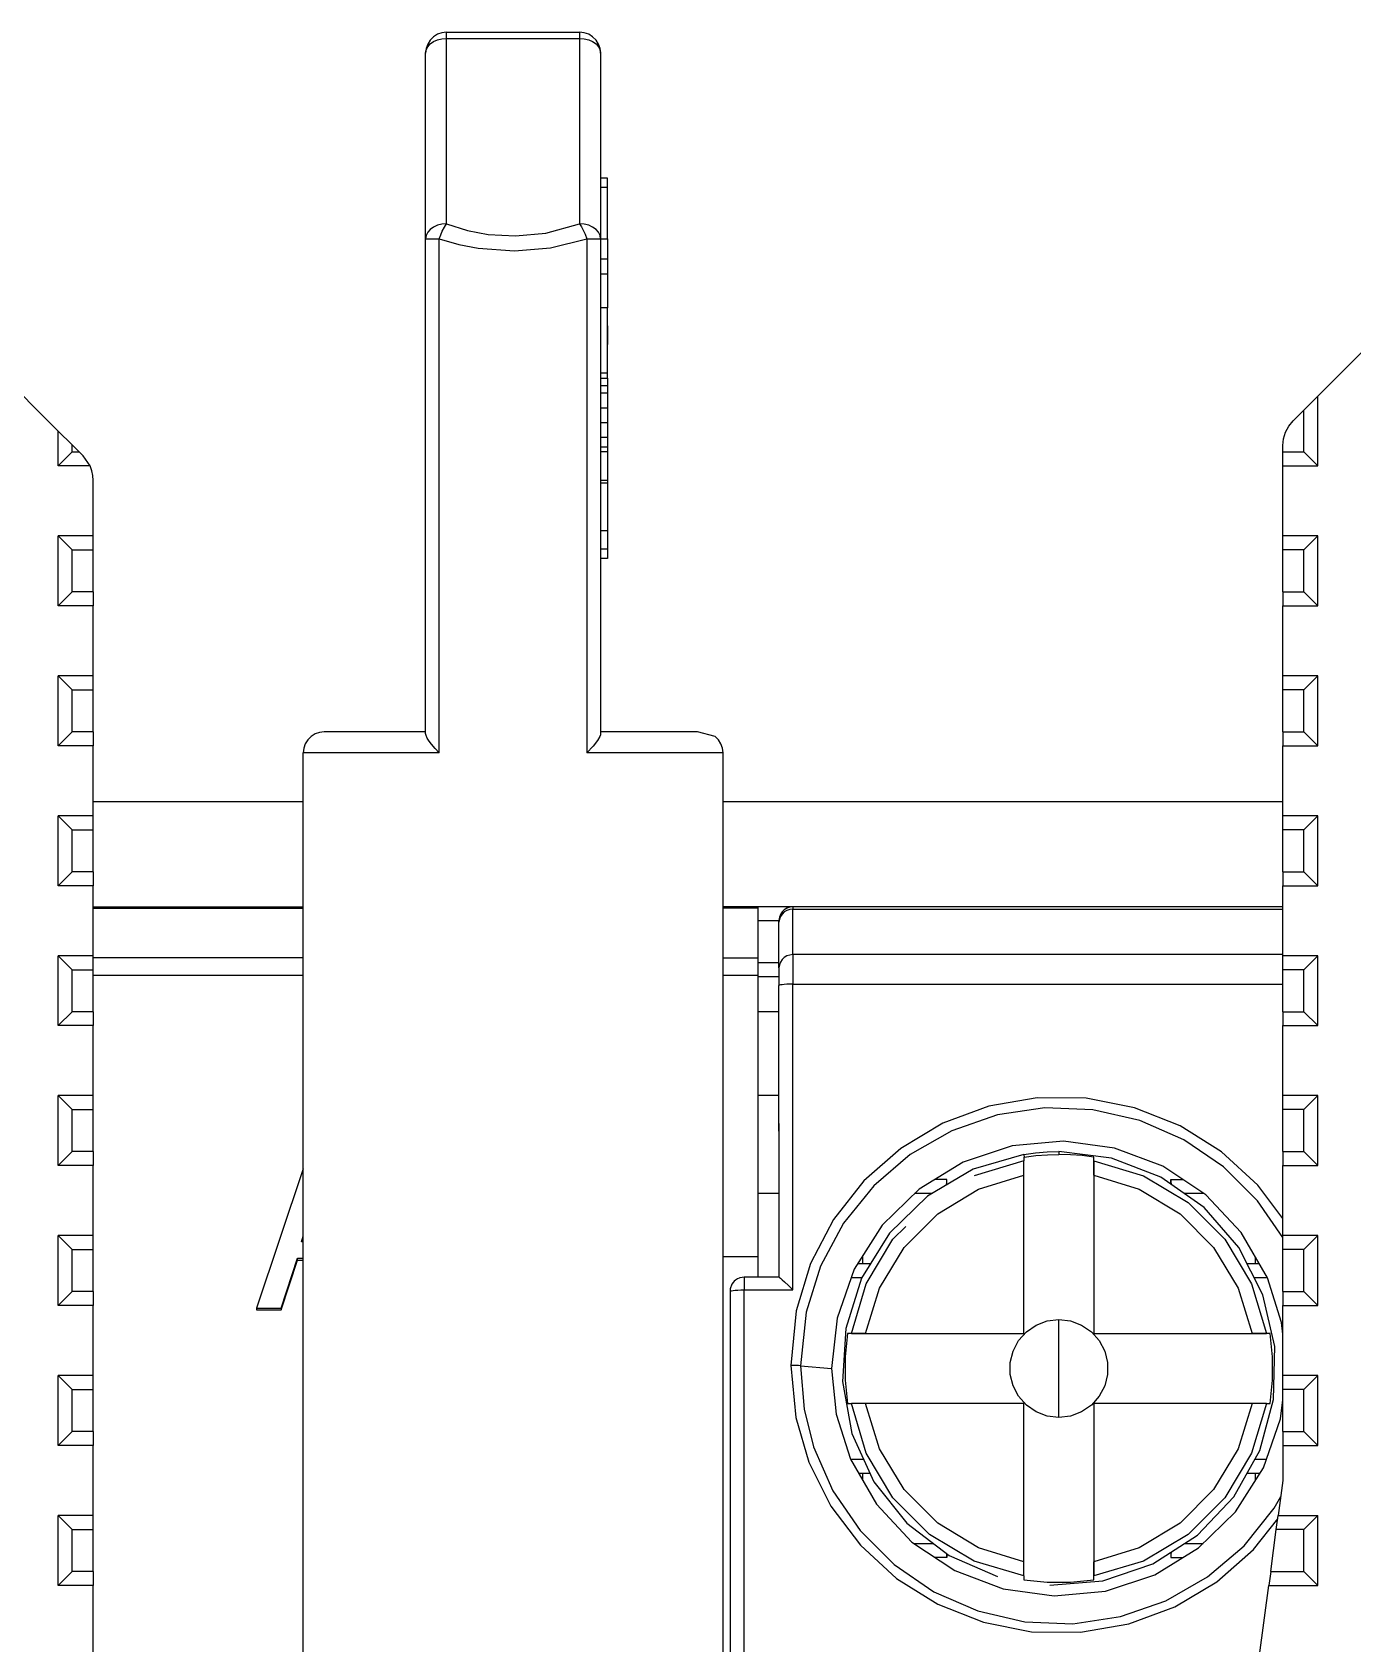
# Model space of a CAD drawing. Header units: millimetres. Extents: x 0 to 125, y 0 to 180.
# Drawn here: x 73.78 to 92.65, y 156.56 to 179.6 of the extents above; entities that cross this region are included whole.
import ezdxf

# ---------------------------------------------------------------- set-up
doc = ezdxf.new("R2010")
doc.units = ezdxf.units.MM

# ---------------------------------------------------------------- blocks, each defined once
blk = doc.blocks.new('CHINT_7200accf6e0c55f6a13e2ec68f27ea84_FACE_0')
at = {"color": 7, "linetype": 'CONTINUOUS', "true_color": 0x40d9ff}
for p, q in [((79.7, 179.6), (81.6, 179.6)), ((79.4, 176.648), (79.4, 179.3)), ((81.9, 179.3), (81.9, 176.648)), ((79.594, 169.3), (79.594, 176.648)), ((81.706, 176.648), (81.706, 169.3)), ((81.9, 176.646), (82, 176.646)), ((82, 176.646), (82, 176.363)), ((81.9, 176.363), (82, 176.363)), ((82, 176.363), (82, 176.146)), ((81.9, 176.146), (82, 176.146)), ((82, 176.213), (82, 175.713)), ((74.15, 173.9), (72.65, 175.4)), ((82, 175.401), (82, 175.137)), ((93.15, 175.4), (92.15, 174.4)), ((81.9, 174.654), (82, 174.654)), ((82, 174.654), (82, 174.549)), ((81.9, 174.549), (82, 174.549)), ((81.9, 174.444), (82, 174.444)), ((82, 174.549), (82, 174.444)), ((82, 174.444), (82, 174.233)), ((82, 174.444), (82, 174.022)), ((82, 174.403), (82, 173.161)), ((92.15, 173.4), (92.15, 174.4)), ((81.9, 174.233), (82, 174.233)), ((82, 174.233), (82, 174.022)), ((81.9, 174.022), (82, 174.022)), ((82, 174.022), (82, 173.811)), ((74.35, 173.7), (74.15, 173.9)), ((74.15, 173.4), (74.15, 173.9)), ((74.35, 173.6), (74.35, 173.7)), ((81.9, 173.811), (82, 173.811)), ((82, 173.811), (82, 173.195)), ((74.35, 173.6), (74.15, 173.4)), ((91.95, 173.6), (92.15, 173.4)), ((74.605, 173.4), (74.15, 173.4)), ((91.65, 173.4), (92.15, 173.4)), ((91.65, 172.4), (91.65, 173.4)), ((81.9, 173.195), (82, 173.195)), ((81.9, 173.161), (82, 173.161)), ((82, 173.195), (82, 173.161)), ((82, 173.161), (82, 172.478)), ((74.35, 172.2), (74.15, 172.4)), ((74.15, 171.4), (74.15, 172.4)), ((81.9, 172.478), (82, 172.478)), ((91.65, 172.2), (91.65, 172.4)), ((92.15, 172.4), (91.65, 172.4)), ((91.95, 172.2), (92.15, 172.4)), ((92.15, 171.4), (92.15, 172.4)), ((74.35, 172.2), (74.65, 172.2)), ((74.35, 171.6), (74.35, 172.2)), ((74.65, 171.6), (74.65, 172.2)), ((91.95, 172.2), (91.65, 172.2)), ((91.65, 171.6), (91.65, 172.2)), ((91.95, 171.6), (91.95, 172.2)), ((74.35, 171.6), (74.15, 171.4)), ((74.65, 171.4), (74.15, 171.4)), ((74.65, 171.6), (74.35, 171.6)), ((74.65, 171.6), (74.65, 171.4)), ((74.65, 170.4), (74.65, 171.4)), ((91.65, 171.6), (91.95, 171.6)), ((91.65, 171.6), (91.65, 171.4)), ((91.65, 171.4), (92.15, 171.4)), ((91.65, 170.4), (91.65, 171.4)), ((91.95, 171.6), (92.15, 171.4)), ((74.35, 170.2), (74.15, 170.4)), ((74.15, 169.4), (74.15, 170.4)), ((74.65, 170.4), (74.15, 170.4)), ((74.65, 170.2), (74.65, 170.4)), ((91.65, 170.2), (91.65, 170.4)), ((92.15, 170.4), (91.65, 170.4)), ((91.95, 170.2), (92.15, 170.4)), ((92.15, 169.4), (92.15, 170.4)), ((74.35, 170.2), (74.65, 170.2)), ((74.35, 169.6), (74.35, 170.2)), ((74.65, 169.6), (74.65, 170.2)), ((91.95, 170.2), (91.65, 170.2)), ((91.65, 169.6), (91.65, 170.2)), ((91.95, 169.6), (91.95, 170.2)), ((74.35, 169.6), (74.15, 169.4)), ((74.65, 169.6), (74.35, 169.6)), ((74.65, 169.6), (74.65, 169.4)), ((91.65, 169.6), (91.95, 169.6)), ((91.65, 169.6), (91.65, 169.4)), ((91.95, 169.6), (92.15, 169.4)), ((74.65, 169.4), (74.15, 169.4)), ((74.65, 168.4), (74.65, 169.4)), ((91.65, 169.4), (92.15, 169.4)), ((91.65, 168.4), (91.65, 169.4)), ((77.65, 149.9), (77.65, 169.3)), ((83.65, 149.9), (83.65, 169.3)), ((74.35, 168.2), (74.15, 168.4)), ((74.15, 167.4), (74.15, 168.4)), ((74.65, 168.4), (74.15, 168.4)), ((77.65, 168.6), (74.65, 168.6)), ((74.65, 168.2), (74.65, 168.4)), ((91.65, 168.6), (83.65, 168.6)), ((91.65, 168.2), (91.65, 168.4)), ((92.15, 168.4), (91.65, 168.4)), ((91.95, 168.2), (92.15, 168.4)), ((92.15, 167.4), (92.15, 168.4)), ((74.35, 168.2), (74.65, 168.2)), ((74.35, 167.6), (74.35, 168.2)), ((74.65, 167.6), (74.65, 168.2)), ((91.95, 168.2), (91.65, 168.2)), ((91.65, 167.6), (91.65, 168.2)), ((91.95, 167.6), (91.95, 168.2)), ((74.35, 167.6), (74.15, 167.4)), ((74.65, 167.6), (74.35, 167.6)), ((74.65, 167.6), (74.65, 167.4)), ((91.65, 167.6), (91.95, 167.6)), ((91.65, 167.6), (91.65, 167.4)), ((91.95, 167.6), (92.15, 167.4)), ((74.65, 167.4), (74.15, 167.4)), ((74.65, 166.4), (74.65, 167.4)), ((91.65, 167.4), (92.15, 167.4)), ((91.65, 166.4), (91.65, 167.4)), ((74.65, 167.1), (77.65, 167.1)), ((74.65, 167.08), (77.65, 167.08)), ((74.35, 166.2), (74.15, 166.4)), ((74.15, 165.4), (74.15, 166.4)), ((74.65, 166.4), (74.15, 166.4)), ((74.65, 166.2), (74.65, 166.4)), ((77.65, 166.37), (74.65, 166.37)), ((91.65, 166.2), (91.65, 166.4)), ((92.15, 166.4), (91.65, 166.4)), ((91.95, 166.2), (92.15, 166.4)), ((92.15, 165.4), (92.15, 166.4)), ((74.35, 166.2), (74.65, 166.2)), ((74.35, 165.6), (74.35, 166.2)), ((74.65, 165.6), (74.65, 166.2)), ((77.65, 166.117), (74.65, 166.117)), ((84.45, 166.3), (84.15, 166.3)), ((84.45, 166.1), (84.15, 166.1)), ((91.95, 166.2), (91.65, 166.2)), ((91.65, 165.6), (91.65, 166.2)), ((91.95, 165.6), (91.95, 166.2)), ((84.451, 161.804), (84.45, 165.975)), ((74.35, 165.6), (74.15, 165.4)), ((74.65, 165.4), (74.15, 165.4)), ((74.65, 165.6), (74.35, 165.6)), ((74.65, 165.6), (74.65, 165.4)), ((74.65, 164.4), (74.65, 165.4)), ((84.45, 165.6), (84.15, 165.6)), ((91.65, 165.6), (91.95, 165.6)), ((91.65, 165.6), (91.65, 165.4)), ((91.65, 165.4), (92.15, 165.4)), ((91.65, 164.4), (91.65, 165.4)), ((91.95, 165.6), (92.15, 165.4)), ((74.35, 164.2), (74.15, 164.4)), ((74.15, 163.4), (74.15, 164.4)), ((74.65, 164.4), (74.15, 164.4)), ((74.65, 164.2), (74.65, 164.4)), ((84.45, 164.4), (84.15, 164.4)), ((91.65, 164.2), (91.65, 164.4)), ((92.15, 164.4), (91.65, 164.4)), ((91.95, 164.2), (92.15, 164.4)), ((92.15, 163.4), (92.15, 164.4)), ((74.35, 164.2), (74.65, 164.2)), ((74.35, 163.6), (74.35, 164.2)), ((74.65, 163.6), (74.65, 164.2)), ((91.95, 164.2), (91.65, 164.2)), ((91.65, 163.6), (91.65, 164.2)), ((91.95, 163.6), (91.95, 164.2)), ((74.35, 163.6), (74.15, 163.4)), ((74.65, 163.6), (74.35, 163.6)), ((74.65, 163.6), (74.65, 163.4)), ((87.95, 163.559), (87.956, 163.52)), ((88.45, 163.6), (88.45, 163.56)), ((91.65, 163.6), (91.95, 163.6)), ((91.65, 163.6), (91.65, 163.4)), ((91.95, 163.6), (92.15, 163.4)), ((74.65, 163.4), (74.15, 163.4)), ((74.65, 162.4), (74.65, 163.4)), ((88.95, 163.263), (88.95, 163.466)), ((91.65, 163.4), (92.15, 163.4)), ((91.65, 162.4), (91.65, 163.4)), ((84.45, 163), (84.15, 163)), ((86.63, 163), (86.388, 163)), ((90.521, 163), (90.244, 163)), ((74.35, 162.2), (74.15, 162.4)), ((74.15, 161.4), (74.15, 162.4)), ((74.65, 162.4), (74.15, 162.4)), ((74.65, 162.2), (74.65, 162.4)), ((91.65, 162.2), (91.65, 162.4)), ((92.15, 162.4), (91.65, 162.4)), ((91.95, 162.2), (92.15, 162.4)), ((92.15, 161.4), (92.15, 162.4)), ((74.35, 162.2), (74.65, 162.2)), ((74.35, 161.6), (74.35, 162.2)), ((74.65, 161.6), (74.65, 162.2)), ((77.634, 162.312), (77.65, 162.362)), ((91.95, 162.2), (91.65, 162.2)), ((91.65, 161.6), (91.65, 162.2)), ((91.95, 161.6), (91.95, 162.2)), ((77.333, 161.363), (77.567, 162.075)), ((77.567, 162.048), (77.567, 162.075)), ((77.567, 162.075), (77.65, 162.075)), ((77.567, 162.048), (77.65, 162.048)), ((83.65, 162.1), (84.15, 162.1)), ((84.15, 161.804), (84.15, 162.1)), ((85.578, 162), (85.76, 162)), ((85.642, 162.102), (85.642, 162)), ((91.139, 162), (91.312, 162)), ((91.258, 162), (91.258, 162.094)), ((85.484, 161.8), (85.637, 161.8)), ((91.241, 161.8), (91.428, 161.8)), ((74.35, 161.6), (74.15, 161.4)), ((74.65, 161.6), (74.35, 161.6)), ((74.65, 161.6), (74.65, 161.4)), ((83.75, 161.604), (83.75, 148.65)), ((91.65, 161.6), (91.95, 161.6)), ((91.65, 161.6), (91.65, 161.4)), ((91.95, 161.6), (92.15, 161.4)), ((74.65, 161.4), (74.15, 161.4)), ((74.65, 160.4), (74.65, 161.4)), ((91.65, 161.4), (92.15, 161.4)), ((91.65, 160.4), (91.65, 161.4)), ((85.687, 161), (85.484, 161)), ((91.416, 161), (91.213, 161)), ((74.35, 160.2), (74.15, 160.4)), ((74.15, 159.4), (74.15, 160.4)), ((74.65, 160.4), (74.15, 160.4)), ((74.65, 160.2), (74.65, 160.4)), ((84.758, 160.539), (85.2, 160.5)), ((91.65, 160.2), (91.65, 160.4)), ((92.15, 160.4), (91.65, 160.4)), ((91.95, 160.2), (92.15, 160.4)), ((92.15, 159.4), (92.15, 160.4)), ((74.35, 160.2), (74.65, 160.2)), ((74.35, 159.6), (74.35, 160.2)), ((74.65, 159.6), (74.65, 160.2)), ((91.95, 160.2), (91.65, 160.2)), ((91.65, 159.6), (91.65, 160.2)), ((91.95, 159.6), (91.95, 160.2)), ((85.687, 160), (85.484, 160)), ((91.416, 160), (91.213, 160)), ((74.35, 159.6), (74.15, 159.4)), ((74.65, 159.6), (74.35, 159.6)), ((74.65, 159.6), (74.65, 159.4)), ((91.65, 159.6), (91.95, 159.6)), ((91.95, 159.6), (92.15, 159.4)), ((74.65, 159.4), (74.15, 159.4)), ((74.65, 158.4), (74.65, 159.4)), ((85.661, 159.2), (85.472, 159.2)), ((91.416, 159.2), (91.248, 159.2)), ((85.752, 159), (85.588, 159)), ((85.642, 159), (85.642, 158.906)), ((91.322, 159), (91.136, 159)), ((91.258, 158.898), (91.258, 159)), ((74.35, 158.2), (74.15, 158.4)), ((74.15, 157.4), (74.15, 158.4)), ((74.65, 158.4), (74.15, 158.4)), ((74.65, 158.2), (74.65, 158.4)), ((91.95, 158.2), (92.15, 158.4)), ((92.15, 157.4), (92.15, 158.4)), ((74.35, 158.2), (74.65, 158.2)), ((74.35, 157.6), (74.35, 158.2)), ((74.65, 157.6), (74.65, 158.2)), ((91.477, 157.6), (91.557, 158.2)), ((91.95, 158.2), (91.557, 158.2)), ((91.95, 157.6), (91.95, 158.2)), ((86.379, 158), (86.654, 158)), ((90.251, 158), (90.512, 158)), ((74.35, 157.6), (74.15, 157.4)), ((74.65, 157.6), (74.35, 157.6)), ((74.65, 157.6), (74.65, 157.4)), ((87.95, 157.534), (87.95, 157.737)), ((88.95, 157.534), (88.95, 157.737)), ((91.477, 157.6), (91.45, 157.4)), ((91.477, 157.6), (91.95, 157.6)), ((91.95, 157.6), (92.15, 157.4)), ((74.65, 157.4), (74.15, 157.4)), ((74.65, 156.4), (74.65, 157.4)), ((91.317, 156.4), (91.45, 157.4)), ((91.45, 157.4), (92.15, 157.4))]:
    blk.add_line(p, q, dxfattribs=at)
for points in [[(79.7, 179.6), (79.633, 179.592), (79.57, 179.57), (79.513, 179.535), (79.465, 179.487), (79.43, 179.43), (79.408, 179.367), (79.4, 179.3)], [(79.4, 179.3), (79.408, 179.347), (79.43, 179.392), (79.465, 179.432), (79.513, 179.466), (79.57, 179.491), (79.633, 179.507), (79.7, 179.512)], [(79.7, 179.512), (79.7, 179.549), (79.7, 179.577), (79.7, 179.594), (79.7, 179.6)], [(79.7, 176.861), (79.7, 179.512), (81.6, 179.512), (81.6, 176.861)], [(81.9, 179.3), (81.892, 179.367), (81.87, 179.43), (81.835, 179.487), (81.787, 179.535), (81.73, 179.57), (81.667, 179.592), (81.6, 179.6)], [(81.6, 179.6), (81.6, 179.594), (81.6, 179.577), (81.6, 179.549), (81.6, 179.512)], [(81.6, 179.512), (81.667, 179.507), (81.73, 179.491), (81.787, 179.466), (81.835, 179.432), (81.87, 179.392), (81.892, 179.347), (81.9, 179.3)], [(82, 177.381), (82, 177.473), (82, 177.513), (82, 177.515), (81.975, 177.515), (81.9, 177.515)], [(82, 176.646), (82, 177.381), (81.9, 177.381)], [(79.7, 176.861), (79.633, 176.855), (79.57, 176.84), (79.513, 176.814), (79.465, 176.781), (79.43, 176.74), (79.408, 176.696), (79.4, 176.648)], [(79.594, 176.648), (79.615, 176.703), (79.638, 176.756), (79.668, 176.813), (79.7, 176.861)], [(79.7, 176.861), (79.998, 176.768), (80.295, 176.711), (80.684, 176.688), (81.117, 176.729), (81.6, 176.861)], [(81.9, 176.648), (81.892, 176.696), (81.87, 176.74), (81.835, 176.781), (81.787, 176.814), (81.73, 176.84), (81.667, 176.855), (81.6, 176.861)], [(81.6, 176.861), (81.627, 176.82), (81.653, 176.773), (81.682, 176.713), (81.706, 176.648)], [(79.594, 169.3), (79.535, 169.363), (79.483, 169.424), (79.45, 169.468), (79.424, 169.509), (79.406, 169.546), (79.4, 169.575), (79.4, 176.648)], [(79.4, 176.648), (79.409, 176.648), (79.435, 176.648), (79.476, 176.648), (79.53, 176.648), (79.594, 176.648)], [(79.594, 176.648), (79.873, 176.568), (80.151, 176.513), (80.669, 176.476), (81.186, 176.519), (81.706, 176.648)], [(81.706, 176.648), (81.77, 176.648), (81.824, 176.648), (81.865, 176.648), (81.891, 176.648), (81.9, 176.648)], [(81.9, 176.648), (81.9, 169.575), (81.897, 169.555), (81.888, 169.531), (81.854, 169.474), (81.792, 169.394), (81.706, 169.3)], [(82, 176.146), (82, 175.661), (81.9, 175.661)], [(82, 175.137), (82, 175.345), (82, 175.523), (82, 175.661)], [(82, 174.725), (82, 174.911), (82, 175.137)], [(82, 174.654), (82, 174.725), (81.9, 174.725)], [(91.95, 173.6), (91.95, 174.2), (92.15, 174.4)], [(91.65, 173.6), (91.65, 173.693), (91.66, 173.79), (91.688, 173.884), (91.734, 173.971), (91.796, 174.046), (91.95, 174.2)], [(74.35, 173.6), (74.45, 173.6), (74.35, 173.7)], [(82, 173.811), (82, 173.67), (81.9, 173.67)], [(74.605, 173.4), (74.504, 173.546), (74.45, 173.6)], [(82, 173.67), (82, 173.6), (81.9, 173.6)], [(91.65, 173.4), (91.65, 173.6), (91.95, 173.6)], [(74.65, 172.4), (74.65, 173.193), (74.645, 173.264), (74.63, 173.333), (74.605, 173.4)], [(74.65, 172.2), (74.65, 172.4), (74.15, 172.4)], [(82, 172.478), (82, 172.21), (81.9, 172.21)], [(82, 172.21), (82, 172.118), (82, 172.078), (82, 172.076), (81.925, 172.076), (81.9, 172.076)], [(79.4, 169.6), (78.912, 169.6), (78.507, 169.6), (78.202, 169.6), (78.014, 169.6), (77.95, 169.6), (77.883, 169.592), (77.82, 169.57), (77.763, 169.535), (77.715, 169.487), (77.68, 169.43), (77.658, 169.367), (77.65, 169.3)], [(83.65, 169.3), (83.642, 169.367), (83.62, 169.43), (83.585, 169.487), (83.537, 169.535), (83.286, 169.6), (83.098, 169.6), (82.793, 169.6), (82.388, 169.6), (81.9, 169.6)], [(79.594, 169.3), (78.952, 169.3), (78.408, 169.3), (77.995, 169.3), (77.738, 169.3), (77.65, 169.3)], [(83.65, 169.3), (83.562, 169.3), (83.305, 169.3), (82.892, 169.3), (82.348, 169.3), (81.706, 169.3)], [(91.65, 167.1), (84.65, 167.1), (84.15, 167.1), (83.65, 167.1)], [(83.65, 166.37), (84.15, 166.37), (84.15, 167.08), (83.65, 167.08)], [(84.15, 167.08), (84.15, 167.091), (84.15, 167.098), (84.15, 167.1)], [(84.65, 167.1), (84.605, 167.095), (84.563, 167.08), (84.525, 167.056), (84.494, 167.025), (84.47, 166.987), (84.455, 166.945), (84.45, 166.9)], [(84.65, 167.067), (84.605, 167.062), (84.563, 167.048), (84.525, 167.026), (84.494, 166.996), (84.47, 166.961), (84.455, 166.922), (84.45, 166.88)], [(84.491, 167.021), (84.487, 167.015), (84.472, 166.991), (84.471, 166.988)], [(84.519, 167.05), (84.509, 167.042), (84.5, 167.031)], [(84.556, 167.075), (84.539, 167.066), (84.531, 167.06)], [(84.592, 167.09), (84.57, 167.083), (84.566, 167.081)], [(84.65, 167.1), (84.61, 167.096), (84.608, 167.095)], [(84.65, 167.1), (84.65, 167.096), (84.65, 167.085), (84.65, 167.067)], [(91.65, 166.415), (84.65, 166.415), (84.65, 167.067), (91.65, 167.067)], [(84.45, 166.228), (84.45, 166.88), (84.45, 166.898), (84.45, 166.9), (84.15, 166.9)], [(84.455, 166.94), (84.453, 166.933), (84.45, 166.9)], [(84.45, 166.898), (84.45, 166.891), (84.45, 166.88)], [(84.468, 166.982), (84.461, 166.964), (84.457, 166.951)], [(84.15, 166.117), (84.15, 166.182), (84.15, 166.243), (84.15, 166.297), (84.15, 166.34), (84.15, 166.37)], [(84.65, 166.415), (84.605, 166.41), (84.563, 166.397), (84.525, 166.374), (84.494, 166.345), (84.47, 166.309), (84.455, 166.27), (84.45, 166.228)], [(84.65, 166.415), (84.65, 166.364), (84.65, 166.292), (84.65, 166.203), (84.65, 166.102), (84.65, 165.993)], [(84.15, 162.1), (84.15, 166.117), (83.65, 166.117)], [(84.45, 166.228), (84.45, 166.198), (84.45, 166.155), (84.45, 166.101), (84.45, 166.041), (84.45, 165.975)], [(83.95, 147.351), (83.95, 161.622), (84.65, 161.622), (84.65, 165.993), (91.65, 165.993)], [(84.65, 165.993), (84.605, 165.993), (84.563, 165.991), (84.525, 165.989), (84.494, 165.986), (84.47, 165.983), (84.455, 165.979), (84.45, 165.975)], [(91.65, 162.645), (91.291, 163.122), (90.775, 163.597), (90.181, 163.969), (89.529, 164.227), (88.841, 164.362), (88.139, 164.37), (87.448, 164.249), (86.79, 164.005), (86.189, 163.644), (85.663, 163.181), (85.229, 162.628), (84.902, 162), (84.696, 161.324), (84.617, 160.544)], [(91.65, 162.37), (91.29, 162.897), (90.804, 163.382), (90.236, 163.769), (89.607, 164.044), (88.937, 164.197), (88.251, 164.224), (87.571, 164.124), (86.922, 163.899), (86.326, 163.558), (85.804, 163.112), (85.372, 162.576), (85.045, 161.964), (84.839, 161.303), (84.758, 160.539)], [(84.45, 164.003), (84.45, 164), (84.45, 161.804)], [(91.65, 160.991), (91.633, 161.155), (91.43, 161.797), (91.056, 162.442), (90.55, 162.981), (89.937, 163.39), (89.247, 163.651), (88.516, 163.749), (87.782, 163.681), (87.081, 163.448), (86.453, 163.064), (85.925, 162.547), (85.526, 161.918), (85.281, 161.219), (85.2, 160.5)], [(87.95, 163.559), (87.223, 163.347), (86.57, 162.965), (86.028, 162.435), (85.631, 161.791), (85.403, 161.069), (85.356, 160.313), (85.493, 159.569), (85.807, 158.88), (86.279, 158.287), (86.88, 157.827), (87.575, 157.526)], [(87.95, 163.559), (88.116, 163.582), (88.283, 163.595), (88.45, 163.6)], [(87.956, 163.52), (88.12, 163.542), (88.285, 163.556), (88.45, 163.56)], [(88.322, 157.403), (89.076, 157.464), (89.794, 157.706), (90.431, 158.115), (90.95, 158.667), (91.32, 159.327), (91.518, 160.058), (91.534, 160.815), (91.366, 161.553), (91.023, 162.228), (90.528, 162.801), (89.908, 163.236), (89.201, 163.508), (88.45, 163.6)], [(88.95, 163.466), (88.95, 163.519), (88.784, 163.542), (88.617, 163.555), (88.45, 163.56)], [(77.65, 163.355), (76.983, 161.363), (77.333, 161.363)], [(87.95, 163.263), (87.95, 163.466), (87.239, 163.253)], [(87.956, 163.52), (87.954, 163.52), (87.952, 163.519), (87.95, 163.519), (87.95, 163.466)], [(87.95, 163.263), (87.95, 163.302), (87.95, 163.339), (87.95, 163.38), (87.95, 163.415), (87.95, 163.441), (87.95, 163.459), (87.95, 163.466)], [(88.95, 163.466), (88.95, 163.461), (88.95, 163.448), (88.95, 163.424), (88.95, 163.393), (88.95, 163.353), (88.95, 163.309), (88.95, 163.263)], [(88.95, 163.466), (89.661, 163.253), (90.298, 162.873), (90.823, 162.348), (91.203, 161.711), (91.416, 161)], [(85.687, 161), (87.95, 161), (87.95, 163.263)], [(85.687, 161), (85.888, 161.649), (86.239, 162.231), (86.719, 162.711), (87.301, 163.062), (87.95, 163.263)], [(86.85, 163.129), (86.85, 163.2), (86.676, 163.2)], [(86.845, 163.126), (86.849, 163.162), (86.85, 163.2)], [(88.95, 163.263), (88.95, 161), (91.213, 161)], [(88.95, 163.263), (89.599, 163.062), (90.181, 162.711), (90.661, 162.231), (91.012, 161.649), (91.213, 161)], [(90.05, 163.136), (90.05, 163.2), (90.221, 163.2)], [(90.05, 163.2), (90.051, 163.17), (90.053, 163.139), (90.054, 163.133)], [(85.484, 161), (85.697, 161.711), (86.077, 162.348), (86.263, 162.528)], [(77.65, 162.312), (77.625, 162.312), (77.65, 162.389)], [(77.333, 161.363), (77.333, 161.336), (77.567, 162.048)], [(83.95, 161.804), (83.923, 161.802), (83.889, 161.794), (83.88, 161.792), (83.858, 161.782), (83.829, 161.764), (83.81, 161.747), (83.795, 161.73), (83.778, 161.706), (83.77, 161.691), (83.756, 161.652), (83.755, 161.648), (83.754, 161.646), (83.75, 161.604)], [(83.95, 161.804), (83.95, 161.802), (83.95, 161.791), (83.95, 161.771), (83.95, 161.742), (83.95, 161.707), (83.95, 161.666), (83.95, 161.622)], [(84.451, 161.804), (84.27, 161.804), (83.95, 161.804)], [(84.451, 161.804), (84.452, 161.804), (84.457, 161.801), (84.471, 161.79), (84.496, 161.769), (84.531, 161.737), (84.586, 161.684), (84.65, 161.622)], [(83.75, 161.604), (83.755, 161.608), (83.77, 161.612), (83.794, 161.615), (83.825, 161.618), (83.863, 161.62), (83.905, 161.622), (83.95, 161.622)], [(76.983, 161.363), (76.983, 161.336), (77.333, 161.336)], [(88.45, 159.8), (88.282, 159.82), (88.125, 159.88), (87.986, 159.976), (87.874, 160.102), (87.795, 160.252), (87.755, 160.416), (87.755, 160.584), (87.795, 160.748), (87.874, 160.898), (87.986, 161.024), (88.125, 161.12), (88.282, 161.18), (88.45, 161.2)], [(88.45, 161.2), (88.618, 161.18), (88.775, 161.12), (88.914, 161.024), (89.026, 160.898), (89.105, 160.748), (89.145, 160.584), (89.145, 160.416), (89.105, 160.252), (89.026, 160.102), (88.914, 159.976), (88.775, 159.88), (88.618, 159.82), (88.45, 159.8)], [(88.45, 159.8), (88.45, 160.5), (88.45, 161.2)], [(85.484, 161), (85.431, 161), (85.395, 160.667), (85.395, 160.333), (85.431, 160), (85.484, 160)], [(85.484, 161), (85.489, 161), (85.502, 161), (85.526, 161), (85.557, 161), (85.597, 161), (85.641, 161), (85.687, 161)], [(91.213, 161), (91.252, 161), (91.289, 161), (91.33, 161), (91.365, 161), (91.391, 161), (91.409, 161), (91.416, 161)], [(91.416, 160), (91.469, 160), (91.505, 160.333), (91.505, 160.667), (91.469, 161), (91.416, 161)], [(84.617, 160.544), (84.691, 159.801), (84.878, 159.161), (85.192, 158.531), (85.613, 157.973), (86.129, 157.5), (86.722, 157.129), (87.373, 156.872), (88.06, 156.737), (88.759, 156.73), (89.449, 156.85), (90.105, 157.093), (90.706, 157.451), (91.232, 157.913), (91.577, 158.352)], [(84.758, 160.539), (84.728, 160.542), (84.694, 160.543), (84.656, 160.544), (84.617, 160.544)], [(84.758, 160.539), (84.811, 159.919), (84.944, 159.382), (85.221, 158.75), (85.609, 158.182), (86.094, 157.696), (86.662, 157.309), (87.291, 157.034), (87.961, 156.88), (88.649, 156.852), (89.329, 156.953), (89.978, 157.178), (90.575, 157.52), (91.097, 157.966), (91.529, 158.502), (91.62, 158.672)], [(85.2, 160.5), (85.267, 159.845), (85.47, 159.203), (85.844, 158.558), (86.35, 158.019), (86.963, 157.61), (87.653, 157.349), (88.384, 157.251), (89.118, 157.319), (89.819, 157.552), (90.447, 157.936), (90.975, 158.453), (91.374, 159.082), (91.619, 159.781), (91.65, 160.054)], [(85.687, 160), (85.648, 160), (85.611, 160), (85.57, 160), (85.535, 160), (85.509, 160), (85.491, 160), (85.484, 160)], [(87.95, 157.534), (87.239, 157.747), (86.602, 158.127), (86.077, 158.652), (85.697, 159.289), (85.484, 160)], [(87.95, 157.737), (87.95, 160), (85.687, 160)], [(87.95, 157.737), (87.301, 157.938), (86.719, 158.289), (86.239, 158.769), (85.888, 159.351), (85.687, 160)], [(91.213, 160), (88.95, 160), (88.95, 157.737)], [(91.213, 160), (91.012, 159.351), (90.661, 158.769), (90.181, 158.289), (89.599, 157.938), (88.95, 157.737)], [(91.416, 160), (91.203, 159.289), (90.823, 158.652), (90.298, 158.127), (89.661, 157.747), (88.95, 157.534)], [(91.416, 160), (91.411, 160), (91.398, 160), (91.374, 160), (91.343, 160), (91.303, 160), (91.259, 160), (91.213, 160)], [(91.65, 159.6), (91.65, 159.4), (92.15, 159.4)], [(91.65, 159.4), (91.65, 158.9), (91.583, 158.4)], [(91.557, 158.2), (91.583, 158.4), (92.15, 158.4)], [(86.85, 157.85), (86.85, 157.8), (86.679, 157.8)], [(86.85, 157.8), (86.849, 157.83), (86.848, 157.852)], [(90.055, 157.874), (90.051, 157.838), (90.05, 157.8)], [(90.05, 157.871), (90.05, 157.8), (90.224, 157.8)], [(87.95, 157.534), (87.95, 157.539), (87.95, 157.552), (87.95, 157.576), (87.95, 157.607), (87.95, 157.647), (87.95, 157.691), (87.95, 157.737)], [(88.95, 157.737), (88.95, 157.698), (88.95, 157.661), (88.95, 157.62), (88.95, 157.585), (88.95, 157.559), (88.95, 157.541), (88.95, 157.534)], [(87.95, 157.534), (87.95, 157.481), (88.283, 157.445), (88.617, 157.445), (88.95, 157.481), (88.95, 157.534)]]:
    blk.add_lwpolyline(points, dxfattribs=at)
blk = doc.blocks.new('CHINT_7200accf6e0c55f6a13e2ec68f27ea84')
at = {"true_color": 0x40d9ff}
blk.add_blockref('CHINT_7200accf6e0c55f6a13e2ec68f27ea84_FACE_0', (0, 0), dxfattribs=at)

msp = doc.modelspace()

# ---------------------------------------------------------------- block references
at = {"true_color": 0x40d9ff}
msp.add_blockref('CHINT_7200accf6e0c55f6a13e2ec68f27ea84', (0, 0), dxfattribs=at)

doc.saveas('drawing.dxf')
